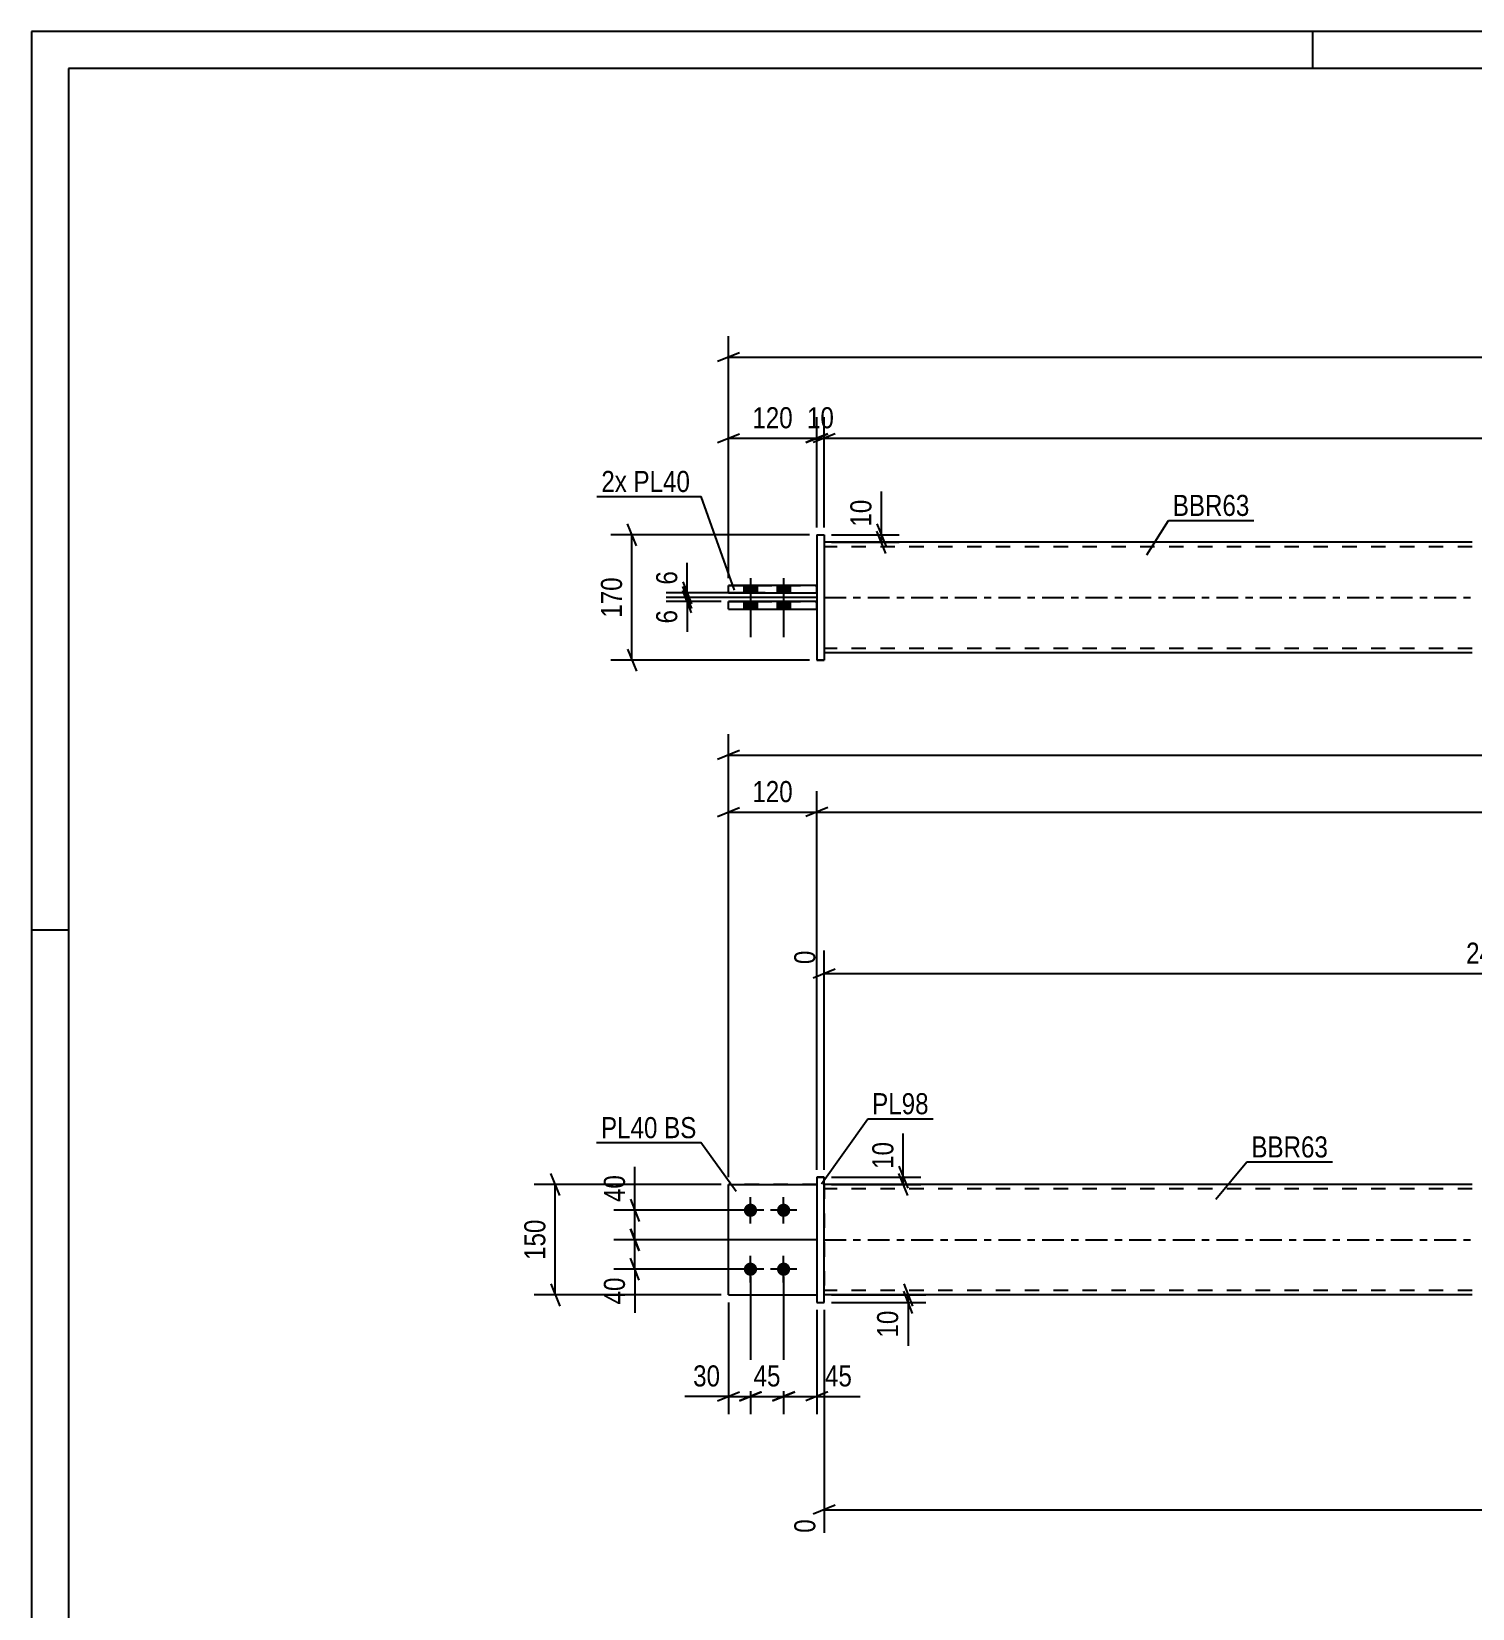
# Model space of a CAD drawing. Header units: millimetres. Extents: x 0 to 594, y 0 to 420.
# Drawn here: x 0 to 195.7, y 205.9 to 420 of the extents above; entities that cross this region are included whole.
import ezdxf

# ---------------------------------------------------------------- set-up
doc = ezdxf.new("R2010")
doc.units = ezdxf.units.MM
doc.linetypes.add('DXK_LINE_DOT2', pattern=[3.9198, 1.9599, -1.9599])
doc.linetypes.add('DXK_LINE_DOT3', pattern=[5.9187, 2.979, -0.9799, 0.9799, -0.9799])
doc.styles.add('Arial Narrow', font='ARIALN.TTF', dxfattribs={"height": 0.2})

# ---------------------------------------------------------------- blocks, each defined once
blk = doc.blocks.new('Unknown-580874031-1130')
at = {"color": 5, "linetype": 'Continuous'}
for p, q in [((594, 420), (0, 420)), ((0, 420), (0, 0)), ((174, 415), (174, 420)), ((589, 415), (5, 415)), ((5, 415), (5, 5)), ((5, 298), (0, 298))]:
    blk.add_line(p, q, dxfattribs=at)
blk = doc.blocks.new('Part-580874031-1679 - 1673')
at = {"color": 7, "linetype": 'DXK_LINE_DOT2'}
for p, q in [((94.64, 248.45), (94.64, 263.45)), ((94.64, 263.45), (106.64, 263.45)), ((106.64, 263.45), (94.64, 263.45)), ((106.64, 263.45), (106.64, 248.45)), ((94.64, 248.45), (94.64, 248.45)), ((94.64, 248.45), (106.64, 248.45)), ((94.64, 248.45), (106.64, 248.45)), ((106.64, 248.45), (106.64, 248.45))]:
    blk.add_line(p, q, dxfattribs=at)
blk = doc.blocks.new('Part-580874031-1700 - 1673')
at = {"color": 2, "linetype": 'Continuous'}
for p, q in [((195.64, 263.45), (107.64, 263.45)), ((195.64, 248.45), (107.64, 248.45))]:
    blk.add_line(p, q, dxfattribs=at)
at = {"color": 7, "linetype": 'DXK_LINE_DOT2'}
for p, q in [((107.64, 263.45), (107.64, 248.45)), ((195.64, 262.85), (107.64, 262.85)), ((195.64, 249.05), (107.64, 249.05))]:
    blk.add_line(p, q, dxfattribs=at)
at = {"color": 7, "linetype": 'DXK_LINE_DOT3'}
blk.add_line((107.64, 255.95), (195.64, 255.95), dxfattribs=at)
blk = doc.blocks.new('Part-580874031-1684 - 1673')
at = {"color": 2, "linetype": 'Continuous'}
for p, q in [((94.64, 248.45), (94.64, 263.45)), ((94.64, 263.45), (106.64, 263.45)), ((94.64, 248.45), (94.64, 248.45)), ((94.64, 248.45), (106.64, 248.45))]:
    blk.add_line(p, q, dxfattribs=at)
at = {"color": 7, "linetype": 'DXK_LINE_DOT2'}
for p, q in [((106.64, 263.45), (94.64, 263.45)), ((106.64, 263.45), (106.64, 248.45)), ((94.64, 248.45), (94.64, 248.45)), ((94.64, 248.45), (106.64, 248.45)), ((106.64, 248.45), (106.64, 248.45))]:
    blk.add_line(p, q, dxfattribs=at)
blk = doc.blocks.new('Bolt-580874031-1709 - 1673')
at = {"linetype": 'Continuous'}
for points in [[(97.64, 259.05), (97.45, 259.07), (97.27, 259.13), (97.11, 259.22), (96.97, 259.35), (96.86, 259.5), (96.78, 259.67), (96.74, 259.85), (96.74, 260.04), (96.78, 260.23), (96.86, 260.4), (96.97, 260.55), (97.11, 260.68), (97.27, 260.77), (97.45, 260.83), (97.64, 260.85), (97.82, 260.83), (98, 260.77), (98.16, 260.68), (98.3, 260.55), (98.42, 260.4), (98.49, 260.23), (98.53, 260.04), (98.53, 259.85), (98.49, 259.67), (98.42, 259.5), (98.3, 259.35), (98.16, 259.22), (98, 259.13), (97.82, 259.07)], [(102.14, 259.05), (101.95, 259.07), (101.77, 259.13), (101.61, 259.22), (101.47, 259.35), (101.36, 259.5), (101.28, 259.67), (101.24, 259.85), (101.24, 260.04), (101.28, 260.23), (101.36, 260.4), (101.47, 260.55), (101.61, 260.68), (101.77, 260.77), (101.95, 260.83), (102.14, 260.85), (102.32, 260.83), (102.5, 260.77), (102.66, 260.68), (102.8, 260.55), (102.92, 260.4), (102.99, 260.23), (103.03, 260.04), (103.03, 259.85), (102.99, 259.67), (102.92, 259.5), (102.8, 259.35), (102.66, 259.22), (102.5, 259.13), (102.32, 259.07)], [(97.64, 251.05), (97.45, 251.07), (97.27, 251.13), (97.11, 251.22), (96.97, 251.35), (96.86, 251.5), (96.78, 251.67), (96.74, 251.85), (96.74, 252.04), (96.78, 252.23), (96.86, 252.4), (96.97, 252.55), (97.11, 252.68), (97.27, 252.77), (97.45, 252.83), (97.64, 252.85), (97.82, 252.83), (98, 252.77), (98.16, 252.68), (98.3, 252.55), (98.42, 252.4), (98.49, 252.23), (98.53, 252.04), (98.53, 251.85), (98.49, 251.67), (98.42, 251.5), (98.3, 251.35), (98.16, 251.22), (98, 251.13), (97.82, 251.07)], [(102.14, 251.05), (101.95, 251.07), (101.77, 251.13), (101.61, 251.22), (101.47, 251.35), (101.36, 251.5), (101.28, 251.67), (101.24, 251.85), (101.24, 252.04), (101.28, 252.23), (101.36, 252.4), (101.47, 252.55), (101.61, 252.68), (101.77, 252.77), (101.95, 252.83), (102.14, 252.85), (102.32, 252.83), (102.5, 252.77), (102.66, 252.68), (102.8, 252.55), (102.92, 252.4), (102.99, 252.23), (103.03, 252.04), (103.03, 251.85), (102.99, 251.67), (102.92, 251.5), (102.8, 251.35), (102.66, 251.22), (102.5, 251.13), (102.32, 251.07)]]:
    blk.add_hatch(color=1, dxfattribs=at).paths.add_polyline_path(points)
at = {"color": 1, "linetype": 'Continuous'}
for p, q in [((97.64, 258.15), (97.64, 261.75)), ((102.14, 258.15), (102.14, 261.75)), ((99.44, 259.95), (95.84, 259.95)), ((103.94, 259.95), (100.34, 259.95)), ((97.64, 250.15), (97.64, 253.75)), ((102.14, 250.15), (102.14, 253.75)), ((99.44, 251.95), (95.84, 251.95)), ((103.94, 251.95), (100.34, 251.95))]:
    blk.add_line(p, q, dxfattribs=at)
blk = doc.blocks.new('Part-580874031-1720 - 1673')
at = {"color": 2, "linetype": 'Continuous'}
for p, q in [((107.64, 264.45), (106.64, 264.45)), ((106.64, 264.45), (106.64, 247.45)), ((107.64, 247.45), (107.64, 264.45)), ((106.64, 247.45), (107.64, 247.45)), ((106.64, 247.45), (107.64, 247.45)), ((107.64, 247.45), (107.64, 247.45))]:
    blk.add_line(p, q, dxfattribs=at)
at = {"color": 7, "linetype": 'DXK_LINE_DOT2'}
blk.add_line((106.64, 264.45), (107.64, 264.45), dxfattribs=at)
blk = doc.blocks.new('Part-580874031-1418 - 1367')
at = {"color": 2, "linetype": 'Continuous'}
for p, q in [((94.64, 341.59), (94.64, 342.59)), ((106.64, 342.59), (94.64, 342.59)), ((94.64, 341.59), (94.64, 341.59)), ((94.64, 341.59), (94.64, 341.59)), ((94.64, 341.59), (106.64, 341.59)), ((94.64, 341.59), (106.64, 341.59))]:
    blk.add_line(p, q, dxfattribs=at)
at = {"color": 7, "linetype": 'DXK_LINE_DOT2'}
for p in [(94.64, 342.59), (106.64, 341.59)]:
    blk.add_line(p, (106.64, 342.59), dxfattribs=at)
blk = doc.blocks.new('Bolt-580874031-1370 - 1367')
at = {"linetype": 'Continuous'}
for points in [[(96.74, 343.79), (98.54, 343.79), (98.54, 344.79), (96.74, 344.79)], [(96.74, 343.79), (98.54, 343.79), (98.54, 344.79), (96.74, 344.79)], [(101.24, 343.79), (103.04, 343.79), (103.04, 344.79), (101.24, 344.79)], [(101.24, 343.79), (103.04, 343.79), (103.04, 344.79), (101.24, 344.79)], [(96.74, 341.59), (98.54, 341.59), (98.54, 342.59), (96.74, 342.59)], [(96.74, 341.59), (98.54, 341.59), (98.54, 342.59), (96.74, 342.59)], [(101.24, 341.59), (103.04, 341.59), (103.04, 342.59), (101.24, 342.59)], [(101.24, 341.59), (103.04, 341.59), (103.04, 342.59), (101.24, 342.59)]]:
    blk.add_hatch(color=1, dxfattribs=at).paths.add_polyline_path(points)
at = {"color": 1, "linetype": 'Continuous'}
for p, q in [((96.74, 344.79), (96.74, 343.79)), ((96.74, 344.79), (96.74, 343.79)), ((97.64, 345.79), (97.64, 337.79)), ((97.64, 345.79), (97.64, 337.79)), ((98.54, 344.79), (98.54, 343.79)), ((98.54, 344.79), (98.54, 343.79)), ((101.24, 344.79), (101.24, 343.79)), ((101.24, 344.79), (101.24, 343.79)), ((102.14, 345.79), (102.14, 337.79)), ((102.14, 345.79), (102.14, 337.79)), ((103.04, 344.79), (103.04, 343.79)), ((103.04, 344.79), (103.04, 343.79)), ((96.74, 342.59), (96.74, 341.59)), ((96.74, 342.59), (96.74, 341.59)), ((98.54, 342.59), (98.54, 341.59)), ((98.54, 342.59), (98.54, 341.59)), ((101.24, 342.59), (101.24, 341.59)), ((101.24, 342.59), (101.24, 341.59)), ((103.04, 342.59), (103.04, 341.59)), ((103.04, 342.59), (103.04, 341.59))]:
    blk.add_line(p, q, dxfattribs=at)
blk = doc.blocks.new('Part-580874031-1456 - 1367')
at = {"color": 2, "linetype": 'Continuous'}
for p, q in [((195.64, 350.65), (107.64, 350.65)), ((195.64, 335.65), (107.64, 335.65))]:
    blk.add_line(p, q, dxfattribs=at)
at = {"color": 7, "linetype": 'DXK_LINE_DOT2'}
for p, q in [((107.64, 350.65), (107.64, 335.65)), ((195.64, 350.05), (107.64, 350.05)), ((195.64, 336.25), (107.64, 336.25))]:
    blk.add_line(p, q, dxfattribs=at)
at = {"color": 7, "linetype": 'DXK_LINE_DOT3'}
blk.add_line((107.64, 343.15), (195.64, 343.15), dxfattribs=at)
blk = doc.blocks.new('Part-580874031-1413 - 1367')
at = {"color": 2, "linetype": 'Continuous'}
for p, q in [((94.64, 343.79), (94.64, 344.79)), ((106.64, 344.79), (94.64, 344.79)), ((94.64, 343.79), (94.64, 343.79)), ((94.64, 343.79), (94.64, 343.79)), ((94.64, 343.79), (106.64, 343.79)), ((94.64, 343.79), (106.64, 343.79))]:
    blk.add_line(p, q, dxfattribs=at)
at = {"color": 7, "linetype": 'DXK_LINE_DOT2'}
for p in [(94.64, 344.79), (106.64, 343.79)]:
    blk.add_line(p, (106.64, 344.79), dxfattribs=at)
blk = doc.blocks.new('Part-580874031-1398 - 1367')
at = {"color": 2, "linetype": 'Continuous'}
for p, q in [((106.64, 351.66), (107.64, 351.66)), ((106.64, 351.66), (106.64, 334.66)), ((107.64, 351.66), (107.64, 334.65)), ((107.64, 334.66), (106.64, 334.66)), ((106.64, 334.66), (106.64, 334.65)), ((106.64, 334.66), (106.64, 334.65)), ((106.64, 334.65), (107.64, 334.65))]:
    blk.add_line(p, q, dxfattribs=at)
at = {"color": 7, "linetype": 'DXK_LINE_DOT2'}
for p, q in [((106.64, 351.65), (107.64, 351.65)), ((107.64, 351.65), (107.64, 351.66))]:
    blk.add_line(p, q, dxfattribs=at)
blk = doc.blocks.new('StraightDimension-580874031-1891 - 1673')
at = {"color": 7, "linetype": 'Continuous'}
for p, q in [((108.64, 248.45), (121.44, 248.45)), ((118.44, 249.95), (119.64, 246.95)), ((119.64, 245.95), (118.44, 248.95)), ((119.04, 247.45), (119.04, 248.45)), ((108.64, 247.45), (121.44, 247.45))]:
    blk.add_line(p, q, dxfattribs=at)
at = {"color": 0}
blk.add_wipeout([(118.29, 246.92), (114.09, 246.92), (114.09, 242.07), (118.29, 242.07)], dxfattribs=at)
at = {"color": 7, "linetype": 'Continuous'}
blk.add_line((119.04, 247.45), (119.04, 241.54), dxfattribs=at)
blk.add_line((119.04, 247.45), (119.04, 241.54), dxfattribs=at)
at = {"color": 3, "style": 'Arial Narrow'}
blk.add_text('10', height=2.863, rotation=90.0002, dxfattribs=at).set_placement((117.69, 242.67))
blk = doc.blocks.new('StraightDimension-580874031-1827 - 1673')
at = {"color": 7, "linetype": 'Continuous'}
for p, q in [((97.64, 250.95), (97.64, 232.28)), ((94.64, 247.45), (94.64, 232.28)), ((93.14, 234.08), (96.14, 235.28)), ((94.64, 234.68), (97.64, 234.68)), ((99.14, 235.28), (96.14, 234.08))]:
    blk.add_line(p, q, dxfattribs=at)
at = {"color": 0}
blk.add_wipeout([(94.11, 235.43), (94.11, 239.63), (89.25, 239.63), (89.25, 235.43)], dxfattribs=at)
at = {"color": 7, "linetype": 'Continuous'}
blk.add_line((94.64, 234.68), (88.73, 234.68), dxfattribs=at)
blk.add_line((94.64, 234.68), (88.73, 234.68), dxfattribs=at)
at = {"color": 3, "style": 'Arial Narrow'}
blk.add_text('30', height=2.863, dxfattribs=at).set_placement((89.85, 236.03))
blk = doc.blocks.new('StraightDimension-580874031-1806 - 1673')
at = {"color": 7, "linetype": 'Continuous'}
for p, q in [((289.32, 273.99), (289.32, 300.7)), ((107.64, 265.45), (107.64, 295.21)), ((109.14, 292.68), (106.14, 291.48)), ((107.64, 292.08), (289.32, 292.08)), ((287.82, 291.48), (290.82, 292.68))]:
    blk.add_line(p, q, dxfattribs=at)
at = {"color": 0, "linetype": 'Continuous'}
for points in [[(288.72, 301.3), (284.52, 301.3), (284.52, 292.78), (288.72, 292.78)], [(107.04, 295.81), (102.84, 295.81), (102.84, 292.78), (107.04, 292.78)]]:
    blk.add_wipeout(points, dxfattribs=at)
at = {"color": 0}
blk.add_wipeout([(202.74, 292.83), (202.74, 297.03), (194.22, 297.03), (194.22, 292.83)], dxfattribs=at)
at = {"color": 3, "linetype": 'Continuous', "style": 'Arial Narrow'}
for s, height, p in [('2455', 2.863, (288.12, 293.38)), ('0', 2.86, (106.44, 293.38))]:
    blk.add_text(s, height=height, rotation=90.0002, dxfattribs=at).set_placement(p)
at = {"color": 3, "style": 'Arial Narrow'}
blk.add_text('2455', height=2.863, dxfattribs=at).set_placement((194.82, 293.43))
blk = doc.blocks.new('StraightDimension-580874031-2057 - 1673')
at = {"color": 7, "linetype": 'Continuous'}
for p, q in [((94.64, 264.45), (94.64, 316.87)), ((106.64, 265.45), (106.64, 316.87)), ((93.14, 313.42), (96.14, 314.62)), ((94.64, 314.02), (106.64, 314.02)), ((108.14, 314.62), (105.14, 313.42))]:
    blk.add_line(p, q, dxfattribs=at)
at = {"color": 0}
blk.add_wipeout([(103.98, 314.77), (103.98, 318.97), (97.29, 318.97), (97.29, 314.77)], dxfattribs=at)
at = {"color": 3, "style": 'Arial Narrow'}
blk.add_text('120', height=2.863, dxfattribs=at).set_placement((97.89, 315.37))
blk = doc.blocks.new('StraightDimension-580874031-1900 - 1673')
at = {"color": 7, "linetype": 'Continuous'}
for p, q in [((117.79, 265.95), (118.99, 262.95)), ((108.64, 264.45), (120.79, 264.45)), ((108.64, 263.45), (120.79, 263.45)), ((118.99, 261.95), (117.79, 264.95)), ((118.39, 263.45), (118.39, 264.45))]:
    blk.add_line(p, q, dxfattribs=at)
at = {"color": 0}
blk.add_wipeout([(117.64, 269.83), (113.44, 269.83), (113.44, 264.97), (117.64, 264.97)], dxfattribs=at)
at = {"color": 7, "linetype": 'Continuous'}
blk.add_line((118.39, 264.45), (118.39, 270.36), dxfattribs=at)
blk.add_line((118.39, 264.45), (118.39, 270.36), dxfattribs=at)
at = {"color": 3, "style": 'Arial Narrow'}
blk.add_text('10', height=2.863, rotation=90.0002, dxfattribs=at).set_placement((117.04, 265.57))
blk = doc.blocks.new('StraightDimension-580874031-2050 - 1673')
at = {"color": 7, "linetype": 'Continuous'}
for p, q in [((106.64, 265.45), (106.64, 316.87)), ((108.14, 314.62), (105.14, 313.42)), ((106.64, 314.02), (523.93, 314.02))]:
    blk.add_line(p, q, dxfattribs=at)
blk = doc.blocks.new('StraightDimension-580874031-1909 - 1673')
at = {"color": 7, "linetype": 'Continuous'}
for p, q in [((81.34, 261.45), (82.54, 258.45)), ((96.64, 259.95), (79.09, 259.95)), ((81.94, 255.95), (81.94, 259.95)), ((82.54, 254.45), (81.34, 257.45)), ((106.64, 255.95), (79.09, 255.95))]:
    blk.add_line(p, q, dxfattribs=at)
at = {"color": 0}
blk.add_wipeout([(81.19, 265.33), (76.99, 265.33), (76.99, 260.47), (81.19, 260.47)], dxfattribs=at)
at = {"color": 7, "linetype": 'Continuous'}
blk.add_line((81.94, 259.95), (81.94, 265.85), dxfattribs=at)
blk.add_line((81.94, 259.95), (81.94, 265.85), dxfattribs=at)
at = {"color": 3, "style": 'Arial Narrow'}
blk.add_text('40', height=2.863, rotation=90.0002, dxfattribs=at).set_placement((80.59, 261.07))
blk = doc.blocks.new('StraightDimension-580874031-1746 - 1673')
at = {"color": 7, "linetype": 'Continuous'}
for p, q in [((94.64, 264.45), (94.64, 324.61)), ((96.14, 322.36), (93.14, 321.16)), ((94.64, 321.76), (535.93, 321.76))]:
    blk.add_line(p, q, dxfattribs=at)
blk = doc.blocks.new('StraightDimension-580874031-1813 - 1673')
at = {"color": 7, "linetype": 'Continuous'}
for p, q in [((102.14, 250.95), (102.14, 232.28)), ((106.64, 246.45), (106.64, 232.28)), ((100.64, 234.08), (103.64, 235.28)), ((102.14, 234.68), (106.64, 234.68)), ((108.14, 235.28), (105.14, 234.08))]:
    blk.add_line(p, q, dxfattribs=at)
at = {"color": 0}
blk.add_wipeout([(112.02, 235.43), (112.02, 239.63), (107.16, 239.63), (107.16, 235.43)], dxfattribs=at)
at = {"color": 7, "linetype": 'Continuous'}
blk.add_line((106.64, 234.68), (112.54, 234.68), dxfattribs=at)
blk.add_line((106.64, 234.68), (112.54, 234.68), dxfattribs=at)
at = {"color": 3, "style": 'Arial Narrow'}
blk.add_text('45', height=2.863, dxfattribs=at).set_placement((107.76, 236.03))
blk = doc.blocks.new('StraightDimension-580874031-1820 - 1673')
at = {"color": 7, "linetype": 'Continuous'}
for p, q in [((97.64, 250.95), (97.64, 232.28)), ((102.14, 250.95), (102.14, 232.28)), ((96.14, 234.08), (99.14, 235.28)), ((97.64, 234.68), (102.14, 234.68)), ((103.64, 235.28), (100.64, 234.08))]:
    blk.add_line(p, q, dxfattribs=at)
at = {"color": 0}
blk.add_wipeout([(102.31, 235.43), (102.31, 239.63), (97.46, 239.63), (97.46, 235.43)], dxfattribs=at)
at = {"color": 3, "style": 'Arial Narrow'}
blk.add_text('45', height=2.863, dxfattribs=at).set_placement((98.06, 236.03))
blk = doc.blocks.new('StraightDimension-580874031-1878 - 1673')
at = {"color": 7, "linetype": 'Continuous'}
for p, q in [((107.64, 246.45), (107.64, 216.17)), ((310.97, 247.45), (310.97, 210.69)), ((109.14, 219.9), (106.14, 218.7)), ((107.64, 219.3), (310.97, 219.3)), ((309.47, 218.7), (312.47, 219.9))]:
    blk.add_line(p, q, dxfattribs=at)
at = {"color": 0}
blk.add_wipeout([(213.56, 220.05), (213.56, 224.25), (205.05, 224.25), (205.05, 220.05)], dxfattribs=at)
at = {"color": 0, "linetype": 'Continuous'}
for points in [[(107.04, 218.6), (102.84, 218.6), (102.84, 215.57), (107.04, 215.57)], [(310.37, 218.6), (306.17, 218.6), (306.17, 210.09), (310.37, 210.09)]]:
    blk.add_wipeout(points, dxfattribs=at)
at = {"color": 3, "style": 'Arial Narrow'}
blk.add_text('2671', height=2.863, dxfattribs=at).set_placement((205.65, 220.65))
at = {"color": 3, "linetype": 'Continuous', "style": 'Arial Narrow'}
for s, height, p in [('0', 2.86, (106.44, 216.17)), ('2671', 2.863, (309.77, 210.69))]:
    blk.add_text(s, height=height, rotation=90.0002, dxfattribs=at).set_placement(p)
blk = doc.blocks.new('StraightDimension-580874031-1922 - 1673')
at = {"color": 7, "linetype": 'Continuous'}
for p, q in [((81.34, 257.45), (82.54, 254.45)), ((106.64, 255.95), (79.09, 255.95)), ((81.94, 251.95), (81.94, 255.95)), ((82.54, 250.45), (81.34, 253.45)), ((96.64, 251.95), (79.09, 251.95))]:
    blk.add_line(p, q, dxfattribs=at)
at = {"color": 0}
blk.add_wipeout([(81.19, 251.42), (76.99, 251.42), (76.99, 246.57), (81.19, 246.57)], dxfattribs=at)
at = {"color": 7, "linetype": 'Continuous'}
blk.add_line((81.94, 251.95), (81.94, 246.04), dxfattribs=at)
blk.add_line((81.94, 251.95), (81.94, 246.04), dxfattribs=at)
at = {"color": 3, "style": 'Arial Narrow'}
blk.add_text('40', height=2.863, rotation=90.0002, dxfattribs=at).set_placement((80.59, 247.17))
blk = doc.blocks.new('StraightDimension-580874031-1979 - 1673')
at = {"color": 7, "linetype": 'Continuous'}
for p, q in [((93.64, 263.45), (68.28, 263.45)), ((71.73, 261.95), (70.53, 264.95)), ((71.13, 248.45), (71.13, 263.45)), ((93.64, 248.45), (68.28, 248.45)), ((70.53, 249.95), (71.73, 246.95))]:
    blk.add_line(p, q, dxfattribs=at)
at = {"color": 0}
blk.add_wipeout([(70.38, 259.29), (66.18, 259.29), (66.18, 252.61), (70.38, 252.61)], dxfattribs=at)
at = {"color": 3, "style": 'Arial Narrow'}
blk.add_text('150', height=2.863, rotation=90.0002, dxfattribs=at).set_placement((69.78, 253.21))
blk = doc.blocks.new('StraightDimension-580874031-1471 - 1367')
at = {"color": 7, "linetype": 'Continuous'}
for p, q in [((108.64, 351.66), (117.81, 351.66)), ((114.81, 353.16), (116.01, 350.16)), ((116.01, 349.15), (114.81, 352.15)), ((115.41, 350.65), (115.41, 351.66)), ((108.64, 350.65), (117.81, 350.65))]:
    blk.add_line(p, q, dxfattribs=at)
at = {"color": 0}
blk.add_wipeout([(114.66, 357.04), (110.46, 357.04), (110.46, 352.18), (114.66, 352.18)], dxfattribs=at)
at = {"color": 7, "linetype": 'Continuous'}
blk.add_line((115.41, 351.66), (115.41, 357.56), dxfattribs=at)
blk.add_line((115.41, 351.66), (115.41, 357.56), dxfattribs=at)
at = {"color": 3, "style": 'Arial Narrow'}
blk.add_text('10', height=2.863, rotation=90.0002, dxfattribs=at).set_placement((114.06, 352.78))
blk = doc.blocks.new('StraightDimension-580874031-1525 - 1367')
at = {"color": 7, "linetype": 'Continuous'}
for p, q in [((105.64, 351.66), (78.69, 351.66)), ((82.14, 350.16), (80.94, 353.16)), ((81.54, 334.66), (81.54, 351.66)), ((105.64, 334.66), (78.69, 334.66)), ((80.94, 336.16), (82.14, 333.16))]:
    blk.add_line(p, q, dxfattribs=at)
at = {"color": 0}
blk.add_wipeout([(80.79, 346.5), (76.59, 346.5), (76.59, 339.81), (80.79, 339.81)], dxfattribs=at)
at = {"color": 3, "style": 'Arial Narrow'}
blk.add_text('170', height=2.863, rotation=90.0002, dxfattribs=at).set_placement((80.19, 340.41))
blk = doc.blocks.new('StraightDimension-580874031-1489 - 1367')
at = {"color": 7, "linetype": 'Continuous'}
for p, q in [((88.44, 345.29), (89.64, 342.29)), ((99.64, 343.79), (86.19, 343.79)), ((106.64, 343.15), (86.19, 343.15)), ((89.64, 341.65), (88.44, 344.65)), ((89.04, 343.15), (89.04, 343.79))]:
    blk.add_line(p, q, dxfattribs=at)
at = {"color": 0}
blk.add_wipeout([(88.29, 347.34), (84.09, 347.34), (84.09, 344.31), (88.29, 344.31)], dxfattribs=at)
at = {"color": 7, "linetype": 'Continuous'}
blk.add_line((89.04, 343.79), (89.04, 347.87), dxfattribs=at)
blk.add_line((89.04, 343.79), (89.04, 347.87), dxfattribs=at)
at = {"color": 3, "style": 'Arial Narrow'}
blk.add_text('6', height=2.86, rotation=90.0002, dxfattribs=at).set_placement((87.69, 344.91))
blk = doc.blocks.new('StraightDimension-580874031-1508 - 1367')
at = {"color": 7, "linetype": 'Continuous'}
for p, q in [((106.64, 343.15), (86.19, 343.15)), ((93.64, 342.59), (86.19, 342.59)), ((88.44, 344.65), (89.64, 341.65)), ((89.64, 341.09), (88.44, 344.09)), ((89.04, 342.59), (89.04, 343.15))]:
    blk.add_line(p, q, dxfattribs=at)
at = {"color": 0}
blk.add_wipeout([(88.29, 342.06), (84.09, 342.06), (84.09, 339.03), (88.29, 339.03)], dxfattribs=at)
at = {"color": 7, "linetype": 'Continuous'}
blk.add_line((89.04, 342.59), (89.04, 338.51), dxfattribs=at)
blk.add_line((89.04, 342.59), (89.04, 338.51), dxfattribs=at)
at = {"color": 3, "style": 'Arial Narrow'}
blk.add_text('6', height=2.86, rotation=90.0002, dxfattribs=at).set_placement((87.69, 339.63))
blk = doc.blocks.new('StraightDimension-580874031-1545 - 1367')
at = {"color": 7, "linetype": 'Continuous'}
for p, q in [((94.64, 345.79), (94.64, 378.64)), ((96.14, 376.39), (93.14, 375.19)), ((94.64, 375.79), (535.93, 375.79))]:
    blk.add_line(p, q, dxfattribs=at)
blk = doc.blocks.new('StraightDimension-580874031-1556 - 1367')
at = {"color": 7, "linetype": 'Continuous'}
for p, q in [((106.64, 352.66), (106.64, 367.63)), ((107.64, 352.66), (107.64, 367.63)), ((105.14, 364.18), (108.14, 365.38)), ((109.14, 365.38), (106.14, 364.18)), ((106.64, 364.78), (107.64, 364.78))]:
    blk.add_line(p, q, dxfattribs=at)
at = {"color": 0}
blk.add_wipeout([(109.56, 365.53), (109.56, 369.73), (104.71, 369.73), (104.71, 365.53)], dxfattribs=at)
at = {"color": 3, "style": 'Arial Narrow'}
blk.add_text('10', height=2.863, dxfattribs=at).set_placement((105.31, 366.13))
blk = doc.blocks.new('StraightDimension-580874031-1566 - 1367')
at = {"color": 7, "linetype": 'Continuous'}
for p, q in [((94.64, 345.79), (94.64, 367.63)), ((106.64, 352.66), (106.64, 367.63)), ((93.14, 364.18), (96.14, 365.38)), ((94.64, 364.78), (106.64, 364.78)), ((108.14, 365.38), (105.14, 364.18))]:
    blk.add_line(p, q, dxfattribs=at)
at = {"color": 0}
blk.add_wipeout([(103.98, 365.53), (103.98, 369.73), (97.29, 369.73), (97.29, 365.53)], dxfattribs=at)
at = {"color": 3, "style": 'Arial Narrow'}
blk.add_text('120', height=2.863, dxfattribs=at).set_placement((97.89, 366.13))
blk = doc.blocks.new('StraightDimension-580874031-1576 - 1367')
at = {"color": 7, "linetype": 'Continuous'}
for p, q in [((107.64, 352.66), (107.64, 367.63)), ((109.14, 365.38), (106.14, 364.18)), ((107.64, 364.78), (522.93, 364.78))]:
    blk.add_line(p, q, dxfattribs=at)
blk = doc.blocks.new('Mark-580874031-1696 - 1673')
at = {"color": 0}
blk.add_wipeout([(176.08, 267.12), (176.08, 270.12), (165.66, 270.12), (165.66, 267.12)], dxfattribs=at)
blk.add_wipeout([(176.08, 267.12), (176.08, 270.12), (165.66, 270.12), (165.66, 267.12)], dxfattribs=at)
at = {"color": 30, "linetype": 'Continuous'}
for p, q in [((160.84, 261.48), (165.06, 266.52)), ((165.06, 266.52), (176.68, 266.52))]:
    blk.add_line(p, q, dxfattribs=at)
at = {"color": 3, "style": 'Arial Narrow'}
blk.add_text('BBR63', height=2.863, dxfattribs=at).set_placement((165.66, 267.12))
blk = doc.blocks.new('Mark-580874031-1716 - 1673')
at = {"color": 0}
blk.add_wipeout([(121.84, 272.99), (121.84, 275.99), (114.16, 275.99), (114.16, 272.99)], dxfattribs=at)
blk.add_wipeout([(121.84, 272.99), (121.84, 275.99), (114.16, 275.99), (114.16, 272.99)], dxfattribs=at)
at = {"color": 30, "linetype": 'Continuous'}
for p, q in [((107.28, 263.53), (113.56, 272.39)), ((113.56, 272.39), (122.44, 272.39))]:
    blk.add_line(p, q, dxfattribs=at)
at = {"color": 3, "style": 'Arial Narrow'}
blk.add_text('PL98', height=2.863, dxfattribs=at).set_placement((114.16, 272.99))
blk = doc.blocks.new('MarkSet-580874031-2089 - 1673')
at = {"color": 0}
blk.add_wipeout([(85.01, 269.74), (85.01, 272.74), (77.34, 272.74), (77.34, 269.74)], dxfattribs=at)
blk.add_wipeout([(85.01, 269.74), (85.01, 272.74), (77.34, 272.74), (77.34, 269.74)], dxfattribs=at)
blk.add_wipeout([(90.3, 269.74), (90.3, 272.74), (85.91, 272.74), (85.91, 269.74)], dxfattribs=at)
blk.add_wipeout([(90.3, 269.74), (90.3, 272.74), (85.91, 272.74), (85.91, 269.74)], dxfattribs=at)
at = {"color": 30, "linetype": 'Continuous'}
for p in [(76.74, 269.14), (95.67, 262.51)]:
    blk.add_line(p, (90.9, 269.14), dxfattribs=at)
at = {"color": 3, "style": 'Arial Narrow'}
for s, p in [('PL40', (77.34, 269.74)), ('BS', (85.91, 269.74))]:
    blk.add_text(s, height=2.863, dxfattribs=at).set_placement(p)
blk = doc.blocks.new('Mark-580874031-1452 - 1367')
at = {"color": 0}
blk.add_wipeout([(165.4, 354.23), (165.4, 357.23), (154.99, 357.23), (154.99, 354.23)], dxfattribs=at)
blk.add_wipeout([(165.4, 354.23), (165.4, 357.23), (154.99, 357.23), (154.99, 354.23)], dxfattribs=at)
at = {"color": 30, "linetype": 'Continuous'}
for p, q in [((151.46, 348.96), (154.39, 353.63)), ((154.39, 353.63), (166, 353.63))]:
    blk.add_line(p, q, dxfattribs=at)
at = {"color": 3, "style": 'Arial Narrow'}
blk.add_text('BBR63', height=2.863, dxfattribs=at).set_placement((154.99, 354.23))
blk = doc.blocks.new('MarkSet-580874031-1664 - 1367')
at = {"color": 30, "linetype": 'Continuous'}
blk.add_line((95.48, 344.17), (90.93, 356.88), dxfattribs=at)
at = {"color": 0}
blk.add_wipeout([(80.85, 357.48), (80.85, 360.48), (77.38, 360.48), (77.38, 357.48)], dxfattribs=at)
blk.add_wipeout([(80.85, 357.48), (80.85, 360.48), (77.38, 360.48), (77.38, 357.48)], dxfattribs=at)
blk.add_wipeout([(89.43, 357.48), (89.43, 360.48), (81.75, 360.48), (81.75, 357.48)], dxfattribs=at)
blk.add_wipeout([(89.43, 357.48), (89.43, 360.48), (81.75, 360.48), (81.75, 357.48)], dxfattribs=at)
at = {"color": 30, "linetype": 'Continuous'}
blk.add_line((76.78, 356.88), (90.93, 356.88), dxfattribs=at)
at = {"color": 3, "style": 'Arial Narrow'}
for s, p in [('2x', (77.38, 357.48)), ('PL40', (81.75, 357.48))]:
    blk.add_text(s, height=2.863, dxfattribs=at).set_placement(p)

msp = doc.modelspace()

# ---------------------------------------------------------------- block references
for name in ['Unknown-580874031-1130', 'Part-580874031-1398 - 1367', 'Part-580874031-1456 - 1367', 'Part-580874031-1413 - 1367', 'Bolt-580874031-1370 - 1367', 'Part-580874031-1418 - 1367', 'Part-580874031-1679 - 1673', 'Part-580874031-1684 - 1673', 'Part-580874031-1720 - 1673', 'Part-580874031-1700 - 1673', 'Bolt-580874031-1709 - 1673']:
    msp.add_blockref(name, (0, 0))

# ---------------------------------------------------------------- next in the draw order: block references
for name in ['StraightDimension-580874031-1471 - 1367', 'StraightDimension-580874031-1525 - 1367', 'StraightDimension-580874031-1806 - 1673', 'StraightDimension-580874031-1827 - 1673', 'StraightDimension-580874031-1891 - 1673']:
    msp.add_blockref(name, (0, 0))

# ---------------------------------------------------------------- next in the draw order: block references
for name in ['StraightDimension-580874031-1489 - 1367', 'StraightDimension-580874031-2057 - 1673', 'StraightDimension-580874031-1813 - 1673']:
    msp.add_blockref(name, (0, 0))

# ---------------------------------------------------------------- next in the draw order: block references
for name in ['StraightDimension-580874031-1545 - 1367', 'StraightDimension-580874031-1508 - 1367', 'StraightDimension-580874031-1900 - 1673', 'StraightDimension-580874031-1820 - 1673']:
    msp.add_blockref(name, (0, 0))

# ---------------------------------------------------------------- next in the draw order: block references
for name in ['StraightDimension-580874031-1556 - 1367', 'StraightDimension-580874031-2050 - 1673', 'StraightDimension-580874031-1878 - 1673']:
    msp.add_blockref(name, (0, 0))

# ---------------------------------------------------------------- next in the draw order: block references
for name in ['StraightDimension-580874031-1566 - 1367', 'StraightDimension-580874031-1909 - 1673']:
    msp.add_blockref(name, (0, 0))

# ---------------------------------------------------------------- next in the draw order: block references
for name in ['StraightDimension-580874031-1576 - 1367', 'MarkSet-580874031-1664 - 1367', 'StraightDimension-580874031-1746 - 1673', 'StraightDimension-580874031-1922 - 1673']:
    msp.add_blockref(name, (0, 0))

# ---------------------------------------------------------------- next in the draw order: block references
for name in ['Mark-580874031-1452 - 1367', 'Mark-580874031-1716 - 1673', 'Mark-580874031-1696 - 1673', 'StraightDimension-580874031-1979 - 1673']:
    msp.add_blockref(name, (0, 0))

# ---------------------------------------------------------------- next in the draw order: block references
msp.add_blockref('MarkSet-580874031-2089 - 1673', (0, 0))

doc.saveas('drawing.dxf')
